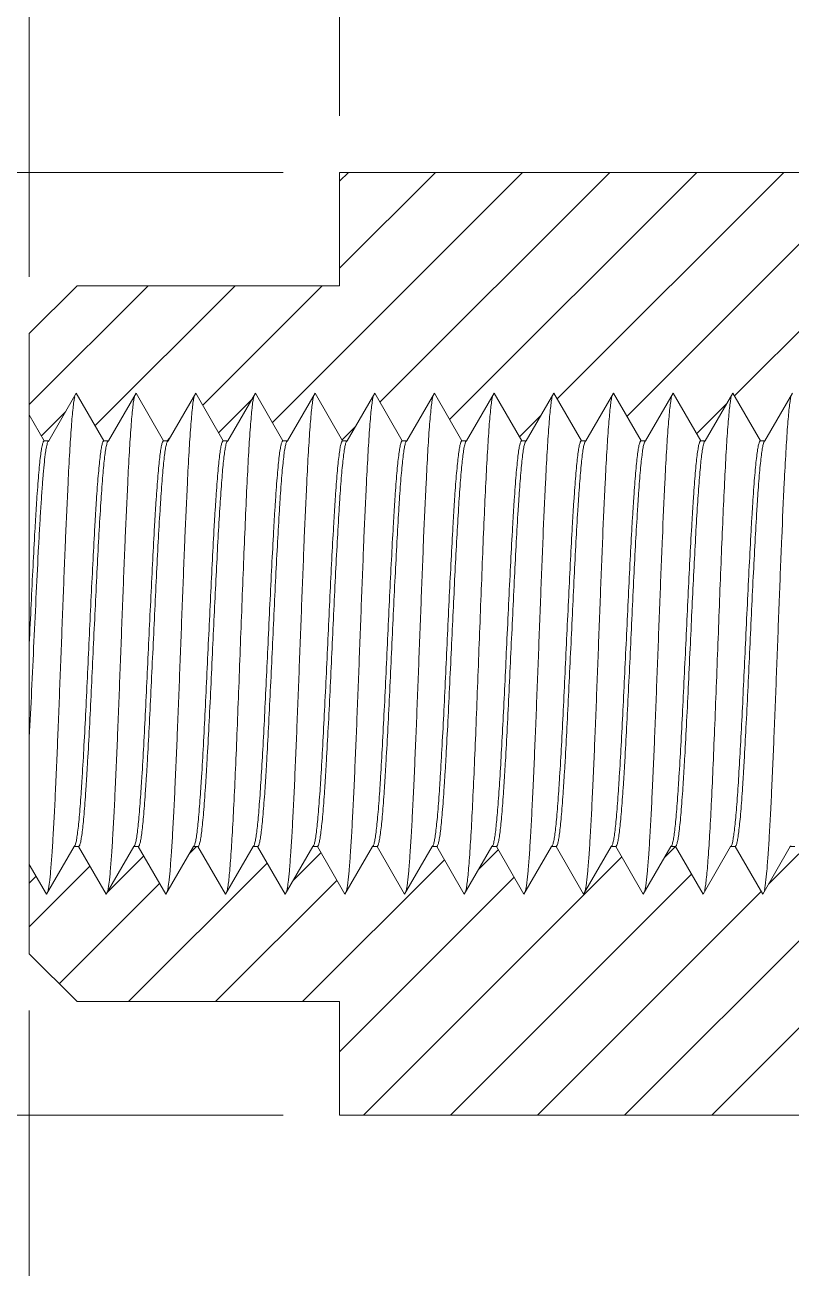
# Model space of a CAD drawing. Header units: millimetres. Extents: x 10619 to 11332, y 86 to 1699.
# Drawn here: x 11020.84 to 11030.09, y 122.26 to 137.27 of the extents above; entities that cross this region are included whole.
import ezdxf

# ---------------------------------------------------------------- set-up
doc = ezdxf.new("R2010")
doc.units = ezdxf.units.MM

msp = doc.modelspace()

# ---------------------------------------------------------------- linework, layer by layer
at = {"color": 1, "lineweight": 0}
for p, q in [((11024.6355, 136.1765), (11024.6355, 157.8888)), ((11020.8888, 134.231), (11020.8888, 149.1491)), ((11024.6355, 136.1765), (11024.6355, 149.1491)), ((11023.9524, 135.4933), (10998.8084, 135.4933)), ((11023.8235, 132.4718), (11026.845, 135.4933)), ((11024.6355, 134.1243), (11024.6355, 135.4933)), ((11038.1816, 135.4933), (11024.6355, 135.4933)), ((11024.6355, 135.3864), (11024.7424, 135.4933)), ((11024.6355, 134.3351), (11025.7937, 135.4933)), ((11024.6355, 134.1243), (11024.6355, 135.4933)), ((11038.1816, 135.4933), (11024.6355, 135.4933)), ((11025.1219, 132.7189), (11027.8964, 135.4933)), ((11025.9635, 132.5092), (11028.9477, 135.4933)), ((11027.2619, 132.7563), (11029.999, 135.4933)), ((11028.1035, 132.5466), (11031.0503, 135.4933)), ((11029.4019, 132.7937), (11032.1016, 135.4933)), ((11020.8888, 133.5479), (11021.4652, 134.1243)), ((11020.8888, 132.691), (11022.3221, 134.1243)), ((11020.8888, 133.5479), (11021.4652, 134.1243)), ((11024.6355, 134.1243), (11021.4652, 134.1243)), ((11024.6355, 134.1243), (11021.4652, 134.1243)), ((11021.6835, 132.4344), (11023.3734, 134.1243)), ((11022.9819, 132.6815), (11024.4247, 134.1243)), ((11020.8888, 132.5629), (11020.8888, 133.5479)), ((11020.8888, 126.0543), (11020.8888, 133.5479)), ((11021.4566, 132.8273), (11021.1238, 132.2509)), ((11021.4566, 132.8273), (11021.1238, 132.2509)), ((11021.7894, 132.2509), (11021.4566, 132.8273)), ((11021.7894, 132.2509), (11021.4566, 132.8273)), ((11022.1772, 132.8273), (11021.8444, 132.2509)), ((11022.1772, 132.8273), (11021.8444, 132.2509)), ((11022.51, 132.2509), (11022.1772, 132.8273)), ((11022.51, 132.2509), (11022.1772, 132.8273)), ((11022.8977, 132.8273), (11022.5649, 132.2509)), ((11022.8977, 132.8273), (11022.5649, 132.2509)), ((11023.2305, 132.2509), (11022.8977, 132.8273)), ((11023.2305, 132.2509), (11022.8977, 132.8273)), ((11023.1743, 132.3482), (11023.5702, 132.7441)), ((11023.6182, 132.8273), (11023.2854, 132.2509)), ((11023.6182, 132.8273), (11023.2854, 132.2509)), ((11023.951, 132.2509), (11023.6182, 132.8273)), ((11023.951, 132.2509), (11023.6182, 132.8273)), ((11024.3388, 132.8273), (11024.006, 132.2509)), ((11024.3388, 132.8273), (11024.006, 132.2509)), ((11024.6716, 132.2509), (11024.3388, 132.8273)), ((11024.6716, 132.2509), (11024.3388, 132.8273)), ((11025.0593, 132.8273), (11024.7265, 132.2509)), ((11025.0593, 132.8273), (11024.7265, 132.2509)), ((11025.3921, 132.2509), (11025.0593, 132.8273)), ((11025.3921, 132.2509), (11025.0593, 132.8273)), ((11025.7798, 132.8273), (11025.447, 132.2509)), ((11025.7798, 132.8273), (11025.447, 132.2509)), ((11026.1126, 132.2509), (11025.7798, 132.8273)), ((11026.1126, 132.2509), (11025.7798, 132.8273)), ((11026.5004, 132.8273), (11026.1676, 132.2509)), ((11026.5004, 132.8273), (11026.1676, 132.2509)), ((11026.8332, 132.2509), (11026.5004, 132.8273)), ((11026.8332, 132.2509), (11026.5004, 132.8273)), ((11027.2209, 132.8273), (11026.8881, 132.2509)), ((11027.2209, 132.8273), (11026.8881, 132.2509)), ((11027.5537, 132.2509), (11027.2209, 132.8273)), ((11027.5537, 132.2509), (11027.2209, 132.8273)), ((11027.9414, 132.8273), (11027.6086, 132.2509)), ((11027.9414, 132.8273), (11027.6086, 132.2509)), ((11028.2742, 132.2509), (11027.9414, 132.8273)), ((11028.2742, 132.2509), (11027.9414, 132.8273)), ((11028.662, 132.8273), (11028.3292, 132.2509)), ((11028.662, 132.8273), (11028.3292, 132.2509)), ((11028.9948, 132.2509), (11028.662, 132.8273)), ((11028.9948, 132.2509), (11028.662, 132.8273)), ((11029.3825, 132.8273), (11029.0497, 132.2509)), ((11029.3825, 132.8273), (11029.0497, 132.2509)), ((11029.7153, 132.2509), (11029.3825, 132.8273)), ((11029.7153, 132.2509), (11029.3825, 132.8273)), ((11030.103, 132.8273), (11029.7702, 132.2509)), ((11030.103, 132.8273), (11029.7702, 132.2509)), ((11021.0343, 132.3108), (11021.328, 132.6045)), ((11028.9451, 132.3369), (11029.3099, 132.7017)), ((11021.0689, 132.2509), (11020.8888, 132.5629)), ((11021.0689, 132.2509), (11020.8888, 132.5629)), ((11026.8051, 132.2995), (11027.0678, 132.5621)), ((11022.5513, 132.2509), (11022.5834, 132.283)), ((11024.6651, 132.2621), (11024.8256, 132.4226)), ((11021.1238, 132.2509), (11021.0689, 132.2509)), ((11021.1238, 132.2509), (11021.0689, 132.2509)), ((11021.1146, 132.2429), (11021.1238, 132.2509)), ((11021.8444, 132.2509), (11021.7894, 132.2509)), ((11021.8444, 132.2509), (11021.7894, 132.2509)), ((11021.8351, 132.2429), (11021.8444, 132.2509)), ((11022.5649, 132.2509), (11022.51, 132.2509)), ((11022.5649, 132.2509), (11022.51, 132.2509)), ((11022.5556, 132.2429), (11022.5649, 132.2509)), ((11023.2854, 132.2509), (11023.2305, 132.2509)), ((11023.2854, 132.2509), (11023.2305, 132.2509)), ((11023.2733, 132.2371), (11023.2762, 132.2429)), ((11023.2762, 132.2429), (11023.2854, 132.2509)), ((11024.006, 132.2509), (11023.951, 132.2509)), ((11024.006, 132.2509), (11023.951, 132.2509)), ((11023.9967, 132.2429), (11024.006, 132.2509)), ((11024.7265, 132.2509), (11024.6716, 132.2509)), ((11024.7265, 132.2509), (11024.6716, 132.2509)), ((11024.7172, 132.2429), (11024.7265, 132.2509)), ((11025.447, 132.2509), (11025.3921, 132.2509)), ((11025.447, 132.2509), (11025.3921, 132.2509)), ((11025.4378, 132.2429), (11025.447, 132.2509)), ((11026.1676, 132.2509), (11026.1126, 132.2509)), ((11026.1676, 132.2509), (11026.1126, 132.2509)), ((11026.1554, 132.2371), (11026.1583, 132.2429)), ((11026.1583, 132.2429), (11026.1676, 132.2509)), ((11026.8881, 132.2509), (11026.8332, 132.2509)), ((11026.8881, 132.2509), (11026.8332, 132.2509)), ((11026.8788, 132.2429), (11026.8881, 132.2509)), ((11027.6086, 132.2509), (11027.5537, 132.2509)), ((11027.6086, 132.2509), (11027.5537, 132.2509)), ((11027.5994, 132.2429), (11027.6086, 132.2509)), ((11028.3292, 132.2509), (11028.2742, 132.2509)), ((11028.3292, 132.2509), (11028.2742, 132.2509)), ((11028.3199, 132.2429), (11028.3292, 132.2509)), ((11029.0497, 132.2509), (11028.9948, 132.2509)), ((11029.0497, 132.2509), (11028.9948, 132.2509)), ((11029.0375, 132.2371), (11029.0404, 132.2429)), ((11029.0404, 132.2429), (11029.0497, 132.2509)), ((11029.7702, 132.2509), (11029.7153, 132.2509)), ((11029.7702, 132.2509), (11029.7153, 132.2509)), ((11029.761, 132.2429), (11029.7702, 132.2509)), ((11021.0964, 126.7749), (11021.4292, 127.3513)), ((11021.0964, 126.7749), (11021.4292, 127.3513)), ((11021.4385, 127.3593), (11021.4292, 127.3513)), ((11021.4841, 127.3513), (11021.4292, 127.3513)), ((11021.4841, 127.3513), (11021.4292, 127.3513)), ((11021.4841, 127.3513), (11021.8169, 126.7749)), ((11021.4841, 127.3513), (11021.8169, 126.7749)), ((11021.8169, 126.7749), (11022.1497, 127.3513)), ((11021.8169, 126.7749), (11022.1497, 127.3513)), ((11022.159, 127.3593), (11022.1497, 127.3513)), ((11022.2046, 127.3513), (11022.1497, 127.3513)), ((11022.2046, 127.3513), (11022.1497, 127.3513)), ((11022.2046, 127.3513), (11022.5374, 126.7749)), ((11022.2046, 127.3513), (11022.5374, 126.7749)), ((11022.5374, 126.7749), (11022.8702, 127.3513)), ((11022.5374, 126.7749), (11022.8702, 127.3513)), ((11022.8183, 127.2613), (11022.9083, 127.3513)), ((11022.8795, 127.3593), (11022.8702, 127.3513)), ((11022.9252, 127.3513), (11022.8702, 127.3513)), ((11022.9252, 127.3513), (11022.8702, 127.3513)), ((11022.9252, 127.3513), (11023.258, 126.7749)), ((11022.9252, 127.3513), (11023.258, 126.7749)), ((11023.258, 126.7749), (11023.5908, 127.3513)), ((11023.258, 126.7749), (11023.5908, 127.3513)), ((11023.6001, 127.3593), (11023.5908, 127.3513)), ((11023.6457, 127.3513), (11023.5908, 127.3513)), ((11023.6457, 127.3513), (11023.5908, 127.3513)), ((11023.6029, 127.3651), (11023.6001, 127.3593)), ((11023.6457, 127.3513), (11023.9785, 126.7749)), ((11023.6457, 127.3513), (11023.9785, 126.7749)), ((11023.9785, 126.7749), (11024.3113, 127.3513)), ((11023.9785, 126.7749), (11024.3113, 127.3513)), ((11024.3206, 127.3593), (11024.3113, 127.3513)), ((11024.3662, 127.3513), (11024.3113, 127.3513)), ((11024.3662, 127.3513), (11024.3113, 127.3513)), ((11024.3662, 127.3513), (11024.699, 126.7749)), ((11024.3662, 127.3513), (11024.699, 126.7749)), ((11024.699, 126.7749), (11025.0318, 127.3513)), ((11024.699, 126.7749), (11025.0318, 127.3513)), ((11025.0411, 127.3593), (11025.0318, 127.3513)), ((11025.0868, 127.3513), (11025.0318, 127.3513)), ((11025.0868, 127.3513), (11025.0318, 127.3513)), ((11025.0868, 127.3513), (11025.4196, 126.7749)), ((11025.0868, 127.3513), (11025.4196, 126.7749)), ((11025.4196, 126.7749), (11025.7524, 127.3513)), ((11025.4196, 126.7749), (11025.7524, 127.3513)), ((11025.7616, 127.3593), (11025.7524, 127.3513)), ((11025.8073, 127.3513), (11025.7524, 127.3513)), ((11025.8073, 127.3513), (11025.7524, 127.3513)), ((11025.8073, 127.3513), (11026.1401, 126.7749)), ((11025.8073, 127.3513), (11026.1401, 126.7749)), ((11026.1401, 126.7749), (11026.4729, 127.3513)), ((11026.1401, 126.7749), (11026.4729, 127.3513)), ((11026.4822, 127.3593), (11026.4729, 127.3513)), ((11026.5278, 127.3513), (11026.4729, 127.3513)), ((11026.5278, 127.3513), (11026.4729, 127.3513)), ((11026.4851, 127.3651), (11026.4822, 127.3593)), ((11026.5278, 127.3513), (11026.8606, 126.7749)), ((11026.5278, 127.3513), (11026.8606, 126.7749)), ((11026.8606, 126.7749), (11027.1934, 127.3513)), ((11026.8606, 126.7749), (11027.1934, 127.3513)), ((11027.2027, 127.3593), (11027.1934, 127.3513)), ((11027.2484, 127.3513), (11027.1934, 127.3513)), ((11027.2484, 127.3513), (11027.1934, 127.3513)), ((11027.2484, 127.3513), (11027.5812, 126.7749)), ((11027.2484, 127.3513), (11027.5812, 126.7749)), ((11027.5812, 126.7749), (11027.914, 127.3513)), ((11027.5812, 126.7749), (11027.914, 127.3513)), ((11027.9232, 127.3593), (11027.914, 127.3513)), ((11027.9689, 127.3513), (11027.914, 127.3513)), ((11027.9689, 127.3513), (11027.914, 127.3513)), ((11027.9689, 127.3513), (11028.3017, 126.7749)), ((11027.9689, 127.3513), (11028.3017, 126.7749)), ((11028.3017, 126.7749), (11028.6345, 127.3513)), ((11028.3017, 126.7749), (11028.6345, 127.3513)), ((11028.5581, 127.2189), (11028.6898, 127.3506)), ((11028.6438, 127.3593), (11028.6345, 127.3513)), ((11028.6894, 127.3513), (11028.6345, 127.3513)), ((11028.6894, 127.3513), (11028.6345, 127.3513)), ((11028.6894, 127.3513), (11029.0222, 126.7749)), ((11028.6894, 127.3513), (11029.0222, 126.7749)), ((11029.0222, 126.7749), (11029.355, 127.3513)), ((11029.0222, 126.7749), (11029.355, 127.3513)), ((11029.3643, 127.3593), (11029.355, 127.3513)), ((11029.41, 127.3513), (11029.355, 127.3513)), ((11029.41, 127.3513), (11029.355, 127.3513)), ((11029.3672, 127.3651), (11029.3643, 127.3593)), ((11029.41, 127.3513), (11029.7428, 126.7749)), ((11029.41, 127.3513), (11029.7428, 126.7749)), ((11029.7428, 126.7749), (11030.0756, 127.3513)), ((11029.7428, 126.7749), (11030.0756, 127.3513)), ((11030.0848, 127.3593), (11030.0756, 127.3513)), ((11030.1305, 127.3513), (11030.0756, 127.3513)), ((11030.1305, 127.3513), (11030.0756, 127.3513)), ((11021.8316, 126.8002), (11022.2698, 127.2385)), ((11024.0737, 126.9398), (11024.4098, 127.2759)), ((11024.1888, 125.4779), (11025.9006, 127.1897)), ((11024.9224, 124.1089), (11028.0406, 127.2271)), ((11026.3159, 127.0794), (11026.5498, 127.3133)), ((11029.8135, 126.8974), (11030.1806, 127.2645)), ((11020.8888, 126.0543), (11020.8888, 127.1344)), ((11020.8888, 127.1344), (11021.0964, 126.7749)), ((11020.8888, 127.1344), (11021.0964, 126.7749)), ((11020.8888, 126.3831), (11021.6206, 127.1149)), ((11022.0862, 125.4779), (11023.7606, 127.1523)), ((11028.0763, 124.1089), (11031.0222, 127.0548)), ((11020.8888, 126.9088), (11020.9714, 126.9914)), ((11021.25, 125.6931), (11022.4622, 126.9052)), ((11023.1375, 125.4779), (11024.6022, 126.9426)), ((11024.6355, 124.8733), (11026.7422, 126.98)), ((11025.9737, 124.1089), (11028.8822, 127.0174)), ((11027.025, 124.1089), (11029.7238, 126.8077)), ((11029.1276, 124.1089), (11031.8638, 126.8451)), ((11020.8888, 126.0543), (11021.4652, 125.4779)), ((11020.8888, 126.0543), (11021.4652, 125.4779)), ((11024.6355, 125.4779), (11021.4652, 125.4779)), ((11024.6355, 125.4779), (11021.4652, 125.4779)), ((11024.6355, 124.1089), (11024.6355, 125.4779)), ((11024.6355, 124.1089), (11024.6355, 125.4779)), ((11020.8888, 125.3712), (11020.8888, 109.9224)), ((11023.9524, 124.1089), (10998.8084, 124.1089)), ((11038.1816, 124.1089), (11024.6355, 124.1089)), ((11038.1816, 124.1089), (11024.6355, 124.1089))]:
    msp.add_line(p, q, dxfattribs=at)
for centre, radius, start, end in [((11021.1577, 132.218), 0.0499, 150.00957, 153.08322), ((11021.8783, 132.218), 0.0499, 150.0103, 153.09596), ((11022.5988, 132.218), 0.0498, 150.00813, 153.05987), ((11024.0395, 132.2182), 0.0495, 150.00116, 152.92094), ((11024.7604, 132.218), 0.0499, 150.0103, 153.09596), ((11025.4809, 132.218), 0.0498, 150.00813, 153.05987), ((11026.9217, 132.2182), 0.0495, 150.00116, 152.92094), ((11027.6426, 132.218), 0.0499, 150.0103, 153.09596), ((11028.363, 132.218), 0.0498, 150.00813, 153.05987), ((11029.8038, 132.2182), 0.0495, 150.00116, 152.92094), ((11021.3953, 127.3842), 0.0498, 330.00854, 333.06745), ((11022.1158, 127.3843), 0.0499, 330.0099, 333.08815), ((11022.8367, 127.3841), 0.0495, 330.00143, 332.92636), ((11024.2774, 127.3842), 0.0498, 330.00854, 333.06745), ((11024.9979, 127.3843), 0.0499, 330.0099, 333.08815), ((11025.7188, 127.3841), 0.0495, 330.00143, 332.92636), ((11027.1596, 127.3842), 0.0498, 330.00854, 333.06745), ((11027.88, 127.3843), 0.0499, 330.0099, 333.08815), ((11028.6009, 127.3841), 0.0495, 330.00143, 332.92636), ((11030.0417, 127.3842), 0.0498, 330.00854, 333.06745)]:
    msp.add_arc(centre, radius, start, end, dxfattribs=at)
for points, start_tangent, end_tangent in [([(11021.4366, 132.7814), (11021.4266, 132.7242), (11021.4166, 132.6448), (11021.4066, 132.5438), (11021.3966, 132.4219), (11021.3766, 132.1193), (11021.3566, 131.7463), (11021.3265, 131.08), (11021.2965, 130.3266), (11021.2665, 129.5374), (11021.2365, 128.7661), (11021.2065, 128.0653), (11021.1914, 127.7566), (11021.1764, 127.4829), (11021.1614, 127.2488), (11021.1464, 127.0584), (11021.1314, 126.9149), (11021.1239, 126.8616), (11021.1164, 126.8208)], (-0.2132757, -0.9769921), (-0.2132757, -0.9769921)), ([(11022.1572, 132.7814), (11022.1472, 132.7242), (11022.1371, 132.6448), (11022.1271, 132.5438), (11022.1171, 132.4219), (11022.0971, 132.1193), (11022.0771, 131.7463), (11022.0471, 131.08), (11022.0171, 130.3266), (11021.987, 129.5374), (11021.957, 128.7661), (11021.927, 128.0653), (11021.912, 127.7566), (11021.897, 127.4829), (11021.882, 127.2488), (11021.8669, 127.0584), (11021.8519, 126.9149), (11021.8444, 126.8616), (11021.8369, 126.8208)], (-0.2132757, -0.9769921), (-0.2132757, -0.9769921)), ([(11022.8777, 132.7814), (11022.8677, 132.7242), (11022.8577, 132.6448), (11022.8477, 132.5438), (11022.8377, 132.4219), (11022.8176, 132.1193), (11022.7976, 131.7463), (11022.7676, 131.08), (11022.7376, 130.3266), (11022.7076, 129.5374), (11022.6775, 128.7661), (11022.6475, 128.0653), (11022.6325, 127.7566), (11022.6175, 127.4829), (11022.6025, 127.2488), (11022.5875, 127.0584), (11022.5725, 126.9149), (11022.565, 126.8616), (11022.5575, 126.8208)], (-0.2132757, -0.9769921), (-0.2132757, -0.9769921)), ([(11023.5982, 132.7814), (11023.5882, 132.7242), (11023.5782, 132.6448), (11023.5682, 132.5438), (11023.5582, 132.4219), (11023.5382, 132.1193), (11023.5182, 131.7463), (11023.4982, 131.3142), (11023.4781, 130.8361), (11023.4581, 130.3266), (11023.4381, 129.8011)], (-0.2132757, -0.9769921), (-0.0378669, -0.9992828)), ([(11024.3188, 132.7814), (11024.3087, 132.7242), (11024.2987, 132.6448), (11024.2887, 132.5438), (11024.2787, 132.4219), (11024.2587, 132.1193), (11024.2387, 131.7463), (11024.2087, 131.08), (11024.1787, 130.3266), (11024.1486, 129.5374), (11024.1186, 128.7661), (11024.0886, 128.0653), (11024.0736, 127.7566), (11024.0586, 127.4829), (11024.0436, 127.2488), (11024.0285, 127.0584), (11024.0135, 126.9149), (11024.006, 126.8616), (11023.9985, 126.8208)], (-0.2132757, -0.9769921), (-0.2132757, -0.9769921)), ([(11025.0393, 132.7814), (11025.0293, 132.7242), (11025.0193, 132.6448), (11025.0093, 132.5438), (11024.9993, 132.4219), (11024.9792, 132.1193), (11024.9592, 131.7463), (11024.9292, 131.08), (11024.8992, 130.3266), (11024.8692, 129.5374), (11024.8391, 128.7661), (11024.8091, 128.0653), (11024.7941, 127.7566), (11024.7791, 127.4829), (11024.7641, 127.2488), (11024.7491, 127.0584), (11024.7341, 126.9149), (11024.7266, 126.8616), (11024.7191, 126.8208)], (-0.2132757, -0.9769921), (-0.2132757, -0.9769921)), ([(11025.7598, 132.7814), (11025.7498, 132.7242), (11025.7398, 132.6448), (11025.7298, 132.5438), (11025.7198, 132.4219), (11025.6998, 132.1193), (11025.6798, 131.7463), (11025.6497, 131.08), (11025.6197, 130.3266), (11025.5897, 129.5374), (11025.5597, 128.7661), (11025.5297, 128.0653), (11025.5146, 127.7566), (11025.4996, 127.4829), (11025.4846, 127.2488), (11025.4696, 127.0584), (11025.4546, 126.9149), (11025.4471, 126.8616), (11025.4396, 126.8208)], (-0.2132757, -0.9769921), (-0.2132757, -0.9769921)), ([(11026.4804, 132.7814), (11026.4703, 132.7242), (11026.4603, 132.6448), (11026.4503, 132.5438), (11026.4403, 132.4219), (11026.4203, 132.1193), (11026.4003, 131.7463), (11026.3803, 131.3142), (11026.3603, 130.8361), (11026.3403, 130.3266), (11026.3202, 129.8011)], (-0.2132757, -0.9769921), (-0.0378669, -0.9992828)), ([(11027.2009, 132.7814), (11027.1909, 132.7242), (11027.1809, 132.6448), (11027.1709, 132.5438), (11027.1609, 132.4219), (11027.1408, 132.1193), (11027.1208, 131.7463), (11027.0908, 131.08), (11027.0608, 130.3266), (11027.0308, 129.5374), (11027.0007, 128.7661), (11026.9707, 128.0653), (11026.9557, 127.7566), (11026.9407, 127.4829), (11026.9257, 127.2488), (11026.9107, 127.0584), (11026.8957, 126.9149), (11026.8882, 126.8616), (11026.8807, 126.8208)], (-0.2132757, -0.9769921), (-0.2132757, -0.9769921)), ([(11027.9214, 132.7814), (11027.9114, 132.7242), (11027.9014, 132.6448), (11027.8914, 132.5438), (11027.8814, 132.4219), (11027.8614, 132.1193), (11027.8414, 131.7463), (11027.8113, 131.08), (11027.7813, 130.3266), (11027.7513, 129.5374), (11027.7213, 128.7661), (11027.6912, 128.0653), (11027.6762, 127.7566), (11027.6612, 127.4829), (11027.6462, 127.2488), (11027.6312, 127.0584), (11027.6162, 126.9149), (11027.6087, 126.8616), (11027.6012, 126.8208)], (-0.2132757, -0.9769921), (-0.2132757, -0.9769921)), ([(11028.642, 132.7814), (11028.6319, 132.7242), (11028.6219, 132.6448), (11028.6119, 132.5438), (11028.6019, 132.4219), (11028.5819, 132.1193), (11028.5619, 131.7463), (11028.5319, 131.08), (11028.5018, 130.3266), (11028.4718, 129.5374), (11028.4418, 128.7661), (11028.4118, 128.0653), (11028.3968, 127.7566), (11028.3818, 127.4829), (11028.3667, 127.2488), (11028.3517, 127.0584), (11028.3367, 126.9149), (11028.3292, 126.8616), (11028.3217, 126.8208)], (-0.2132757, -0.9769921), (-0.2132757, -0.9769921)), ([(11029.3625, 132.7814), (11029.3525, 132.7242), (11029.3425, 132.6448), (11029.3325, 132.5438), (11029.3225, 132.4219), (11029.3024, 132.1193), (11029.2824, 131.7463), (11029.2624, 131.3142), (11029.2424, 130.8361), (11029.2224, 130.3266), (11029.2024, 129.8011)], (-0.2132757, -0.9769921), (-0.0378669, -0.9992828)), ([(11030.083, 132.7814), (11030.073, 132.7242), (11030.063, 132.6448), (11030.053, 132.5438), (11030.043, 132.4219), (11030.023, 132.1193), (11030.003, 131.7463), (11029.9729, 131.08), (11029.9429, 130.3266), (11029.9129, 129.5374), (11029.8829, 128.7661), (11029.8528, 128.0653), (11029.8378, 127.7566), (11029.8228, 127.4829), (11029.8078, 127.2488), (11029.7928, 127.0584), (11029.7778, 126.9149), (11029.7703, 126.8616), (11029.7628, 126.8208)], (-0.2132757, -0.9769921), (-0.2132757, -0.9769921)), ([(11021.0689, 132.2509), (11021.0633, 132.248), (11021.0577, 132.2391), (11021.052, 132.2244), (11021.0464, 132.2038), (11021.0351, 132.1454), (11021.0239, 132.0644), (11021.0126, 131.9616), (11021.0014, 131.838), (11020.9901, 131.6948), (11020.9788, 131.5334), (11020.9676, 131.3553), (11020.9563, 131.1622), (11020.9338, 130.7386), (11020.9113, 130.279), (11020.8888, 129.8011)], (-1, 0), (-0.0467591, -0.9989062)), ([(11020.8888, 128.672), (11020.9168, 129.2324), (11020.9449, 129.8266), (11020.973, 130.4194), (11021.001, 130.9753), (11021.0151, 131.2289), (11021.0291, 131.4612), (11021.0431, 131.6687), (11021.0572, 131.8483), (11021.0712, 131.9972), (11021.0852, 132.1133), (11021.0922, 132.1585), (11021.0993, 132.1948), (11021.1063, 132.2222), (11021.1133, 132.2405)], (0.0526741, 0.9986118), (0.453877, 0.8910643)), ([(11021.7894, 132.2509), (11021.784, 132.2481), (11021.7785, 132.2398), (11021.7731, 132.2259), (11021.7676, 132.2066), (11021.7567, 132.1515), (11021.7457, 132.0751), (11021.7348, 131.978), (11021.7239, 131.8612), (11021.7129, 131.7257), (11021.702, 131.5727), (11021.6911, 131.4037), (11021.6802, 131.2201), (11021.6583, 130.8161), (11021.6364, 130.3753), (11021.6146, 129.9137), (11021.5927, 129.4481), (11021.5709, 128.9952), (11021.549, 128.5715), (11021.5272, 128.1924), (11021.5162, 128.0239), (11021.5053, 127.8715), (11021.4944, 127.7366), (11021.4834, 127.6205), (11021.4725, 127.5241), (11021.4616, 127.4485), (11021.4507, 127.3941), (11021.4452, 127.3751), (11021.4397, 127.3617)], (-1, 0), (-0.4541106, -0.8909453)), ([(11021.4841, 127.3513), (11021.4896, 127.3541), (11021.495, 127.3624), (11021.5005, 127.3763), (11021.506, 127.3957), (11021.5169, 127.4507), (11021.5278, 127.5271), (11021.5387, 127.6242), (11021.5497, 127.741), (11021.5606, 127.8765), (11021.5715, 128.0294), (11021.5825, 128.1984), (11021.5934, 128.382), (11021.6152, 128.786), (11021.6371, 129.2268), (11021.659, 129.6883), (11021.6808, 130.154), (11021.7027, 130.6068), (11021.7245, 131.0305), (11021.7464, 131.4097), (11021.7573, 131.5782), (11021.7682, 131.7306), (11021.7792, 131.8655), (11021.7901, 131.9816), (11021.801, 132.078), (11021.812, 132.1537), (11021.8229, 132.208), (11021.8284, 132.227), (11021.8338, 132.2405)], (1, 0), (0.4536885, 0.8911604)), ([(11022.51, 132.2509), (11022.5045, 132.2481), (11022.4991, 132.2398), (11022.4936, 132.2259), (11022.4881, 132.2066), (11022.4772, 132.1515), (11022.4663, 132.0751), (11022.4553, 131.978), (11022.4444, 131.8612), (11022.4335, 131.7257), (11022.4225, 131.5728), (11022.4116, 131.4038), (11022.4007, 131.2202), (11022.3788, 130.8162), (11022.357, 130.3754), (11022.3351, 129.9138), (11022.3133, 129.4482), (11022.2914, 128.9953), (11022.2696, 128.5716), (11022.2477, 128.1925), (11022.2368, 128.024), (11022.2258, 127.8716), (11022.2149, 127.7367), (11022.204, 127.6206), (11022.1931, 127.5242), (11022.1821, 127.4485), (11022.1712, 127.3942), (11022.1657, 127.3752), (11022.1603, 127.3617)], (-1, 0), (-0.453804, -0.8911015)), ([(11022.2046, 127.3513), (11022.2101, 127.3541), (11022.2156, 127.3624), (11022.221, 127.3763), (11022.2265, 127.3957), (11022.2374, 127.4508), (11022.2484, 127.5272), (11022.2593, 127.6242), (11022.2702, 127.741), (11022.2811, 127.8765), (11022.2921, 128.0295), (11022.303, 128.1985), (11022.3139, 128.3821), (11022.3358, 128.7861), (11022.3576, 129.227), (11022.3795, 129.6885), (11022.4014, 130.1542), (11022.4232, 130.6071), (11022.4451, 131.0308), (11022.4669, 131.4099), (11022.4779, 131.5784), (11022.4888, 131.7308), (11022.4997, 131.8656), (11022.5106, 131.9818), (11022.5216, 132.0781), (11022.5325, 132.1538), (11022.5434, 132.2081), (11022.5489, 132.2271), (11022.5544, 132.2406)], (1, 0), (0.4542228, 0.8908881)), ([(11023.2305, 132.2509), (11023.225, 132.2481), (11023.2196, 132.2398), (11023.2141, 132.2259), (11023.2086, 132.2065), (11023.1977, 132.1514), (11023.1868, 132.075), (11023.1759, 131.9779), (11023.1649, 131.8611), (11023.154, 131.7256), (11023.1431, 131.5726), (11023.1321, 131.4035), (11023.1212, 131.2198), (11023.0993, 130.8157), (11023.0775, 130.3748), (11023.0556, 129.9131), (11023.0338, 129.4474), (11023.0119, 128.9945), (11022.99, 128.5708), (11022.9682, 128.1917), (11022.9572, 128.0232), (11022.9463, 127.8709), (11022.9354, 127.7361), (11022.9245, 127.62), (11022.9135, 127.5237), (11022.9026, 127.4481), (11022.8917, 127.3939), (11022.8862, 127.375), (11022.8807, 127.3615)], (-1, 0), (-0.4562001, -0.8898772)), ([(11023.1053, 129.8011), (11023.1263, 130.2471), (11023.1473, 130.6783), (11023.1683, 131.0801), (11023.1893, 131.4391), (11023.2103, 131.7434), (11023.2208, 131.8718), (11023.2313, 131.9828), (11023.2418, 132.0755), (11023.2523, 132.1492), (11023.2628, 132.2032), (11023.2733, 132.2371)], (0.0467591, 0.9989062), (0.4045585, 0.9145121)), ([(11023.6457, 127.3513), (11023.6512, 127.3541), (11023.6566, 127.3624), (11023.6621, 127.3763), (11023.6676, 127.3957), (11023.6785, 127.4508), (11023.6894, 127.5272), (11023.7004, 127.6243), (11023.7113, 127.7411), (11023.7222, 127.8767), (11023.7331, 128.0297), (11023.7441, 128.1988), (11023.755, 128.3824), (11023.7769, 128.7865), (11023.7987, 129.2274), (11023.8206, 129.6891), (11023.8425, 130.1548), (11023.8643, 130.6078), (11023.8862, 131.0315), (11023.908, 131.4106), (11023.919, 131.579), (11023.9299, 131.7314), (11023.9408, 131.8662), (11023.9518, 131.9822), (11023.9627, 132.0785), (11023.9736, 132.1541), (11023.9846, 132.2083), (11023.99, 132.2273), (11023.9955, 132.2407)], (1, 0), (0.4562805, 0.889836)), ([(11023.951, 132.2509), (11023.9454, 132.248), (11023.9398, 132.2391), (11023.9342, 132.2244), (11023.9285, 132.2038), (11023.9173, 132.1454), (11023.906, 132.0644), (11023.8947, 131.9616), (11023.8835, 131.838), (11023.8722, 131.6948), (11023.861, 131.5334), (11023.8497, 131.3553), (11023.8385, 131.1622), (11023.8159, 130.7386), (11023.7934, 130.279), (11023.7709, 129.8011)], (-1, 0), (-0.0467591, -0.9989062)), ([(11024.6716, 132.2509), (11024.6661, 132.2481), (11024.6606, 132.2398), (11024.6552, 132.2259), (11024.6497, 132.2066), (11024.6388, 132.1515), (11024.6279, 132.0751), (11024.6169, 131.978), (11024.606, 131.8612), (11024.5951, 131.7257), (11024.5841, 131.5727), (11024.5732, 131.4037), (11024.5623, 131.2201), (11024.5404, 130.8161), (11024.5186, 130.3753), (11024.4967, 129.9137), (11024.4749, 129.4481), (11024.453, 128.9952), (11024.4311, 128.5715), (11024.4093, 128.1924), (11024.3984, 128.0239), (11024.3874, 127.8715), (11024.3765, 127.7366), (11024.3656, 127.6205), (11024.3546, 127.5241), (11024.3437, 127.4485), (11024.3328, 127.3941), (11024.3273, 127.3751), (11024.3219, 127.3617)], (-1, 0), (-0.4541106, -0.8909453)), ([(11024.3662, 127.3513), (11024.3717, 127.3541), (11024.3772, 127.3624), (11024.3826, 127.3763), (11024.3881, 127.3957), (11024.399, 127.4507), (11024.41, 127.5271), (11024.4209, 127.6242), (11024.4318, 127.741), (11024.4427, 127.8765), (11024.4537, 128.0294), (11024.4646, 128.1984), (11024.4755, 128.382), (11024.4974, 128.786), (11024.5192, 129.2268), (11024.5411, 129.6883), (11024.5629, 130.154), (11024.5848, 130.6068), (11024.6067, 131.0305), (11024.6285, 131.4097), (11024.6394, 131.5782), (11024.6504, 131.7306), (11024.6613, 131.8655), (11024.6722, 131.9816), (11024.6832, 132.078), (11024.6941, 132.1537), (11024.705, 132.208), (11024.7105, 132.227), (11024.7159, 132.2405)], (1, 0), (0.4536885, 0.8911604)), ([(11025.3921, 132.2509), (11025.3866, 132.2481), (11025.3812, 132.2398), (11025.3757, 132.2259), (11025.3702, 132.2066), (11025.3593, 132.1515), (11025.3484, 132.0751), (11025.3375, 131.978), (11025.3265, 131.8612), (11025.3156, 131.7257), (11025.3047, 131.5728), (11025.2937, 131.4038), (11025.2828, 131.2202), (11025.261, 130.8162), (11025.2391, 130.3754), (11025.2173, 129.9138), (11025.1954, 129.4482), (11025.1735, 128.9953), (11025.1517, 128.5716), (11025.1298, 128.1925), (11025.1189, 128.024), (11025.108, 127.8716), (11025.097, 127.7367), (11025.0861, 127.6206), (11025.0752, 127.5242), (11025.0643, 127.4485), (11025.0533, 127.3942), (11025.0479, 127.3752), (11025.0424, 127.3617)], (-1, 0), (-0.453804, -0.8911015)), ([(11025.0868, 127.3513), (11025.0922, 127.3541), (11025.0977, 127.3624), (11025.1032, 127.3763), (11025.1086, 127.3957), (11025.1196, 127.4508), (11025.1305, 127.5272), (11025.1414, 127.6242), (11025.1523, 127.741), (11025.1633, 127.8765), (11025.1742, 128.0295), (11025.1851, 128.1985), (11025.1961, 128.3821), (11025.2179, 128.7861), (11025.2398, 129.227), (11025.2616, 129.6885), (11025.2835, 130.1542), (11025.3053, 130.6071), (11025.3272, 131.0308), (11025.3491, 131.4099), (11025.36, 131.5784), (11025.3709, 131.7308), (11025.3818, 131.8656), (11025.3928, 131.9818), (11025.4037, 132.0781), (11025.4146, 132.1538), (11025.4256, 132.2081), (11025.431, 132.2271), (11025.4365, 132.2406)], (1, 0), (0.4542228, 0.8908881)), ([(11026.1126, 132.2509), (11026.1072, 132.2481), (11026.1017, 132.2398), (11026.0962, 132.2259), (11026.0908, 132.2065), (11026.0798, 132.1514), (11026.0689, 132.075), (11026.058, 131.9779), (11026.0471, 131.8611), (11026.0361, 131.7256), (11026.0252, 131.5726), (11026.0143, 131.4035), (11026.0033, 131.2198), (11025.9815, 130.8157), (11025.9596, 130.3748), (11025.9377, 129.9131), (11025.9159, 129.4474), (11025.894, 128.9945), (11025.8722, 128.5708), (11025.8503, 128.1917), (11025.8394, 128.0232), (11025.8284, 127.8709), (11025.8175, 127.7361), (11025.8066, 127.62), (11025.7957, 127.5237), (11025.7847, 127.4481), (11025.7738, 127.3939), (11025.7683, 127.375), (11025.7629, 127.3615)], (-1, 0), (-0.4562001, -0.8898772)), ([(11025.9874, 129.8011), (11026.0084, 130.2471), (11026.0294, 130.6783), (11026.0504, 131.0801), (11026.0714, 131.4391), (11026.0924, 131.7434), (11026.1029, 131.8718), (11026.1134, 131.9828), (11026.1239, 132.0755), (11026.1344, 132.1492), (11026.1449, 132.2032), (11026.1554, 132.2371)], (0.0467591, 0.9989062), (0.4045585, 0.9145121)), ([(11026.5278, 127.3513), (11026.5333, 127.3541), (11026.5388, 127.3624), (11026.5442, 127.3763), (11026.5497, 127.3957), (11026.5606, 127.4508), (11026.5716, 127.5272), (11026.5825, 127.6243), (11026.5934, 127.7411), (11026.6043, 127.8767), (11026.6153, 128.0297), (11026.6262, 128.1988), (11026.6371, 128.3824), (11026.659, 128.7865), (11026.6809, 129.2274), (11026.7027, 129.6891), (11026.7246, 130.1548), (11026.7464, 130.6078), (11026.7683, 131.0315), (11026.7902, 131.4106), (11026.8011, 131.579), (11026.812, 131.7314), (11026.823, 131.8662), (11026.8339, 131.9822), (11026.8448, 132.0785), (11026.8558, 132.1541), (11026.8667, 132.2083), (11026.8722, 132.2273), (11026.8776, 132.2407)], (1, 0), (0.4562805, 0.889836)), ([(11026.8332, 132.2509), (11026.8275, 132.248), (11026.8219, 132.2391), (11026.8163, 132.2244), (11026.8107, 132.2038), (11026.7994, 132.1454), (11026.7881, 132.0644), (11026.7769, 131.9616), (11026.7656, 131.838), (11026.7544, 131.6948), (11026.7431, 131.5334), (11026.7318, 131.3553), (11026.7206, 131.1622), (11026.6981, 130.7386), (11026.6756, 130.279), (11026.653, 129.8011)], (-1, 0), (-0.0467591, -0.9989062)), ([(11027.5537, 132.2509), (11027.5482, 132.2481), (11027.5428, 132.2398), (11027.5373, 132.2259), (11027.5318, 132.2066), (11027.5209, 132.1515), (11027.51, 132.0751), (11027.4991, 131.978), (11027.4881, 131.8612), (11027.4772, 131.7257), (11027.4663, 131.5727), (11027.4553, 131.4037), (11027.4444, 131.2201), (11027.4226, 130.8161), (11027.4007, 130.3753), (11027.3788, 129.9137), (11027.357, 129.4481), (11027.3351, 128.9952), (11027.3133, 128.5715), (11027.2914, 128.1924), (11027.2805, 128.0239), (11027.2696, 127.8715), (11027.2586, 127.7366), (11027.2477, 127.6205), (11027.2368, 127.5241), (11027.2258, 127.4485), (11027.2149, 127.3941), (11027.2094, 127.3751), (11027.204, 127.3617)], (-1, 0), (-0.4541106, -0.8909453)), ([(11027.2484, 127.3513), (11027.2538, 127.3541), (11027.2593, 127.3624), (11027.2648, 127.3763), (11027.2702, 127.3957), (11027.2812, 127.4507), (11027.2921, 127.5271), (11027.303, 127.6242), (11027.3139, 127.741), (11027.3249, 127.8765), (11027.3358, 128.0294), (11027.3467, 128.1984), (11027.3577, 128.382), (11027.3795, 128.786), (11027.4014, 129.2268), (11027.4232, 129.6883), (11027.4451, 130.154), (11027.4669, 130.6068), (11027.4888, 131.0305), (11027.5106, 131.4097), (11027.5216, 131.5782), (11027.5325, 131.7306), (11027.5434, 131.8655), (11027.5544, 131.9816), (11027.5653, 132.078), (11027.5762, 132.1537), (11027.5871, 132.208), (11027.5926, 132.227), (11027.5981, 132.2405)], (1, 0), (0.4536885, 0.8911604)), ([(11028.2742, 132.2509), (11028.2688, 132.2481), (11028.2633, 132.2398), (11028.2578, 132.2259), (11028.2524, 132.2066), (11028.2414, 132.1515), (11028.2305, 132.0751), (11028.2196, 131.978), (11028.2087, 131.8612), (11028.1977, 131.7257), (11028.1868, 131.5728), (11028.1759, 131.4038), (11028.165, 131.2202), (11028.1431, 130.8162), (11028.1212, 130.3754), (11028.0994, 129.9138), (11028.0775, 129.4482), (11028.0557, 128.9953), (11028.0338, 128.5716), (11028.012, 128.1925), (11028.001, 128.024), (11027.9901, 127.8716), (11027.9792, 127.7367), (11027.9682, 127.6206), (11027.9573, 127.5242), (11027.9464, 127.4485), (11027.9355, 127.3942), (11027.93, 127.3752), (11027.9245, 127.3617)], (-1, 0), (-0.453804, -0.8911015)), ([(11027.9689, 127.3513), (11027.9744, 127.3541), (11027.9798, 127.3624), (11027.9853, 127.3763), (11027.9908, 127.3957), (11028.0017, 127.4508), (11028.0126, 127.5272), (11028.0235, 127.6242), (11028.0345, 127.741), (11028.0454, 127.8765), (11028.0563, 128.0295), (11028.0673, 128.1985), (11028.0782, 128.3821), (11028.1, 128.7861), (11028.1219, 129.227), (11028.1438, 129.6885), (11028.1656, 130.1542), (11028.1875, 130.6071), (11028.2093, 131.0308), (11028.2312, 131.4099), (11028.2421, 131.5784), (11028.253, 131.7308), (11028.264, 131.8656), (11028.2749, 131.9818), (11028.2858, 132.0781), (11028.2968, 132.1538), (11028.3077, 132.2081), (11028.3132, 132.2271), (11028.3186, 132.2406)], (1, 0), (0.4542228, 0.8908881)), ([(11028.9948, 132.2509), (11028.9893, 132.2481), (11028.9838, 132.2398), (11028.9784, 132.2259), (11028.9729, 132.2065), (11028.962, 132.1514), (11028.951, 132.075), (11028.9401, 131.9779), (11028.9292, 131.8611), (11028.9183, 131.7256), (11028.9073, 131.5726), (11028.8964, 131.4035), (11028.8855, 131.2198), (11028.8636, 130.8157), (11028.8417, 130.3748), (11028.8199, 129.9131), (11028.798, 129.4474), (11028.7762, 128.9945), (11028.7543, 128.5708), (11028.7324, 128.1917), (11028.7215, 128.0232), (11028.7106, 127.8709), (11028.6996, 127.7361), (11028.6887, 127.62), (11028.6778, 127.5237), (11028.6669, 127.4481), (11028.6559, 127.3939), (11028.6505, 127.375), (11028.645, 127.3615)], (-1, 0), (-0.4562001, -0.8898772)), ([(11028.8696, 129.8011), (11028.8906, 130.2471), (11028.9116, 130.6783), (11028.9326, 131.0801), (11028.9536, 131.4391), (11028.9745, 131.7434), (11028.985, 131.8718), (11028.9955, 131.9828), (11029.006, 132.0755), (11029.0165, 132.1492), (11029.027, 132.2032), (11029.0375, 132.2371)], (0.0467591, 0.9989062), (0.4045585, 0.9145121)), ([(11029.41, 127.3513), (11029.4154, 127.3541), (11029.4209, 127.3624), (11029.4264, 127.3763), (11029.4318, 127.3957), (11029.4428, 127.4508), (11029.4537, 127.5272), (11029.4646, 127.6243), (11029.4755, 127.7411), (11029.4865, 127.8767), (11029.4974, 128.0297), (11029.5083, 128.1988), (11029.5193, 128.3824), (11029.5411, 128.7865), (11029.563, 129.2274), (11029.5849, 129.6891), (11029.6067, 130.1548), (11029.6286, 130.6078), (11029.6504, 131.0315), (11029.6723, 131.4106), (11029.6832, 131.579), (11029.6942, 131.7314), (11029.7051, 131.8662), (11029.716, 131.9822), (11029.727, 132.0785), (11029.7379, 132.1541), (11029.7488, 132.2083), (11029.7543, 132.2273), (11029.7598, 132.2407)], (1, 0), (0.4562805, 0.889836)), ([(11029.7153, 132.2509), (11029.7097, 132.248), (11029.704, 132.2391), (11029.6984, 132.2244), (11029.6928, 132.2038), (11029.6815, 132.1454), (11029.6703, 132.0644), (11029.659, 131.9616), (11029.6477, 131.838), (11029.6365, 131.6948), (11029.6252, 131.5334), (11029.614, 131.3553), (11029.6027, 131.1622), (11029.5802, 130.7386), (11029.5577, 130.279), (11029.5352, 129.8011)], (-1, 0), (-0.0467591, -0.9989062)), ([(11022.9252, 127.3513), (11022.9308, 127.3543), (11022.9364, 127.3631), (11022.9421, 127.3778), (11022.9477, 127.3984), (11022.9589, 127.4568), (11022.9702, 127.5378), (11022.9815, 127.6406), (11022.9927, 127.7642), (11023.004, 127.9074), (11023.0152, 128.0688), (11023.0265, 128.2469), (11023.0378, 128.4401), (11023.0603, 128.8636), (11023.0828, 129.3232), (11023.1053, 129.8011)], (1, 0), (0.0467591, 0.9989062)), ([(11023.4381, 129.8011), (11023.4181, 129.2756), (11023.3981, 128.7661), (11023.3781, 128.288), (11023.358, 127.8559), (11023.338, 127.4829), (11023.318, 127.1803), (11023.308, 127.0584), (11023.298, 126.9574), (11023.288, 126.878), (11023.278, 126.8208)], (-0.0378669, -0.9992828), (-0.2132757, -0.9769921)), ([(11023.7709, 129.8011), (11023.7499, 129.3551), (11023.7289, 128.924), (11023.7079, 128.5221), (11023.6869, 128.1631), (11023.6659, 127.8588), (11023.6554, 127.7305), (11023.6449, 127.6195), (11023.6344, 127.5267), (11023.6239, 127.453), (11023.6134, 127.399), (11023.6029, 127.3651)], (-0.0467591, -0.9989062), (-0.4045612, -0.9145109)), ([(11025.8073, 127.3513), (11025.8129, 127.3543), (11025.8186, 127.3631), (11025.8242, 127.3778), (11025.8298, 127.3984), (11025.8411, 127.4568), (11025.8523, 127.5378), (11025.8636, 127.6406), (11025.8749, 127.7642), (11025.8861, 127.9074), (11025.8974, 128.0688), (11025.9086, 128.2469), (11025.9199, 128.4401), (11025.9424, 128.8636), (11025.9649, 129.3232), (11025.9874, 129.8011)], (1, 0), (0.0467591, 0.9989062)), ([(11026.3202, 129.8011), (11026.3002, 129.2756), (11026.2802, 128.7661), (11026.2602, 128.288), (11026.2402, 127.8559), (11026.2202, 127.4829), (11026.2001, 127.1803), (11026.1901, 127.0584), (11026.1801, 126.9574), (11026.1701, 126.878), (11026.1601, 126.8208)], (-0.0378669, -0.9992828), (-0.2132757, -0.9769921)), ([(11026.653, 129.8011), (11026.632, 129.3551), (11026.611, 128.924), (11026.59, 128.5221), (11026.5691, 128.1631), (11026.5481, 127.8588), (11026.5376, 127.7305), (11026.5271, 127.6195), (11026.5166, 127.5267), (11026.5061, 127.453), (11026.4956, 127.399), (11026.4851, 127.3651)], (-0.0467591, -0.9989062), (-0.4045612, -0.9145109)), ([(11028.6894, 127.3513), (11028.6951, 127.3543), (11028.7007, 127.3631), (11028.7063, 127.3778), (11028.712, 127.3984), (11028.7232, 127.4568), (11028.7345, 127.5378), (11028.7457, 127.6406), (11028.757, 127.7642), (11028.7682, 127.9074), (11028.7795, 128.0688), (11028.7908, 128.2469), (11028.802, 128.4401), (11028.8245, 128.8636), (11028.847, 129.3232), (11028.8696, 129.8011)], (1, 0), (0.0467591, 0.9989062)), ([(11029.2024, 129.8011), (11029.1824, 129.2756), (11029.1623, 128.7661), (11029.1423, 128.288), (11029.1223, 127.8559), (11029.1023, 127.4829), (11029.0823, 127.1803), (11029.0723, 127.0584), (11029.0623, 126.9574), (11029.0523, 126.878), (11029.0422, 126.8208)], (-0.0378669, -0.9992828), (-0.2132757, -0.9769921)), ([(11029.5352, 129.8011), (11029.5142, 129.3551), (11029.4932, 128.924), (11029.4722, 128.5221), (11029.4512, 128.1631), (11029.4302, 127.8588), (11029.4197, 127.7305), (11029.4092, 127.6195), (11029.3987, 127.5267), (11029.3882, 127.453), (11029.3777, 127.399), (11029.3672, 127.3651)], (-0.0467591, -0.9989062), (-0.4045612, -0.9145109))]:
    msp.add_spline(points, degree=3, dxfattribs=dict(at, start_tangent=start_tangent, end_tangent=end_tangent))

doc.saveas('drawing.dxf')
